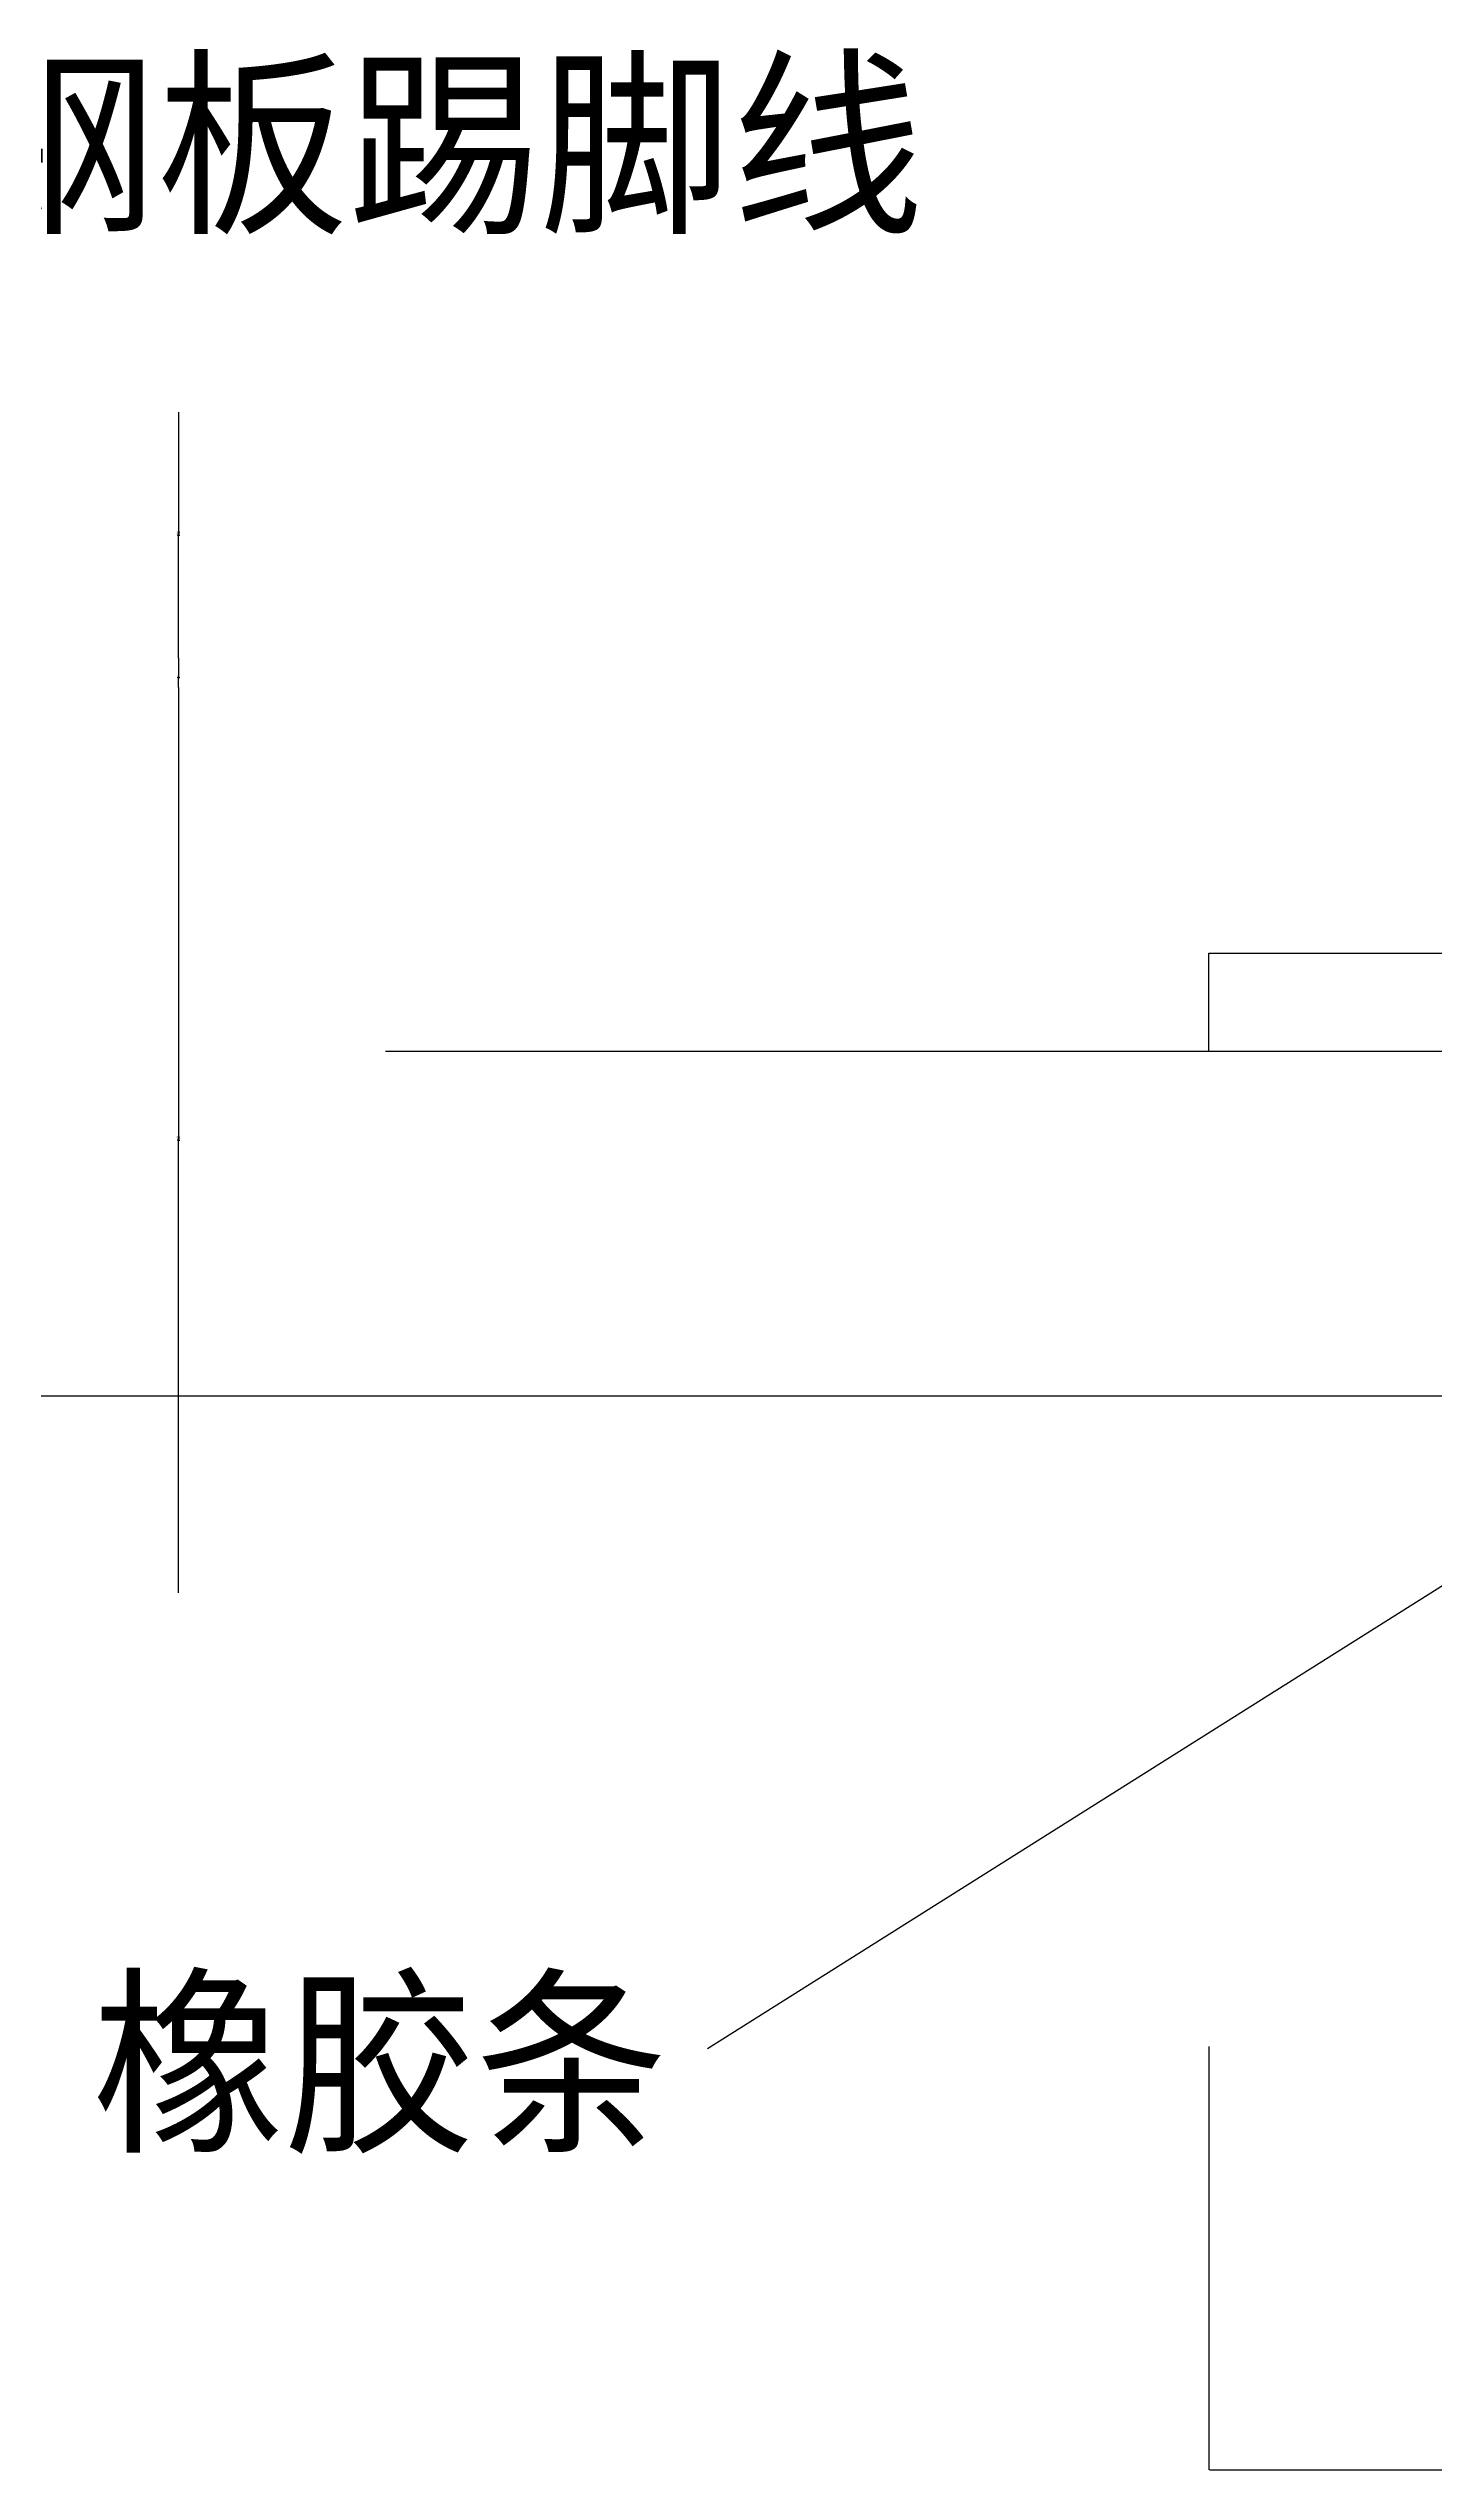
# Model space of a CAD drawing. Header units: metres. Extents: x -1 to 5294, y 0 to 7029.
# Drawn here: x 3816 to 4380, y 3569 to 4554 of the extents above; entities that cross this region are included whole.
import ezdxf

# ---------------------------------------------------------------- set-up
doc = ezdxf.new("R2010")
doc.units = ezdxf.units.M
for name, color, linetype in [('2', 2, 'Continuous'), ('3', 3, 'Continuous'), ('7', 7, 'Continuous'), ('DIM', 3, 'Continuous'), ('TEXT', 3, 'Continuous')]:
    doc.layers.add(name, color=color, linetype=linetype)
doc.dimstyles.get("Standard").update_dxf_attribs({"dimtxt": 2.5, "dimasz": 2.5, "dimexe": 1.25, "dimexo": 0.625, "dimtad": 1, "dimcen": 2.5, "dimazin": 3, "dimtfac": 1, "dimtmove": 0, "dimatfit": 3})

# ---------------------------------------------------------------- blocks, each defined once
blk = doc.blocks.new('*D3')
for p, q in [((3868.64, 4405.84), (3868.64, 4355.84)), ((3868.39, 4355.84), (3868.14, 4355.84)), ((3868.64, 4305.84), (3868.64, 4355.84)), ((3868.64, 4355.84), (3868.64, 4355.84)), ((3868.89, 4355.84), (3869.14, 4355.84))]:
    blk.add_line(p, q)
at = {"layer": 'Defpoints'}
for p in [(3868.64, 4405.84), (3868.64, 4355.84), (3868.64, 4305.84)]:
    blk.add_point(p, dxfattribs=at)
at = {"layer": 'DIM', "insert": (3868.64, 4356.965), "char_height": 1, "attachment_point": 5}
blk.add_mtext('25', dxfattribs=at)
blk = doc.blocks.new('*D4')
for p, q in [((3868.64, 4293.84), (3868.64, 4109.84)), ((3868.39, 4109.84), (3868.14, 4109.84)), ((3868.64, 3925.84), (3868.64, 4109.84)), ((3868.64, 4109.84), (3868.64, 4109.84)), ((3868.89, 4109.84), (3869.14, 4109.84))]:
    blk.add_line(p, q)
at = {"layer": 'Defpoints'}
for p in [(3868.64, 4293.84), (3868.64, 4109.84), (3868.64, 3925.84)]:
    blk.add_point(p, dxfattribs=at)
at = {"layer": 'DIM', "insert": (3868.64, 4110.965), "char_height": 1, "attachment_point": 5}
blk.add_mtext('92', dxfattribs=at)
blk = doc.blocks.new('*D52')
for p, q in [((4287.7, 3741.31), (4287.7, 3569.2)), ((5007.7, 3741.31), (5007.7, 3569.2)), ((4287.95, 3569.2), (4646.2, 3569.2)), ((4649.2, 3569.2), (5007.45, 3569.2))]:
    blk.add_line(p, q)
at = {"layer": 'Defpoints'}
for p in [(4287.7, 3741.31), (5007.7, 3741.31), (4287.7, 3569.2)]:
    blk.add_point(p, dxfattribs=at)
at = {"layer": 'DIM', "insert": (4647.7, 3569.2), "char_height": 1, "attachment_point": 5}
blk.add_mtext('180', dxfattribs=at)
blk = doc.blocks.new('*D63')
for p, q in [((3868.64, 4305.84), (3868.64, 4297.99)), ((3868.39, 4297.99), (3868.14, 4297.99)), ((3868.64, 4293.84), (3868.64, 4297.99)), ((3868.64, 4297.99), (3868.64, 4297.99)), ((3868.89, 4297.99), (3869.14, 4297.99))]:
    blk.add_line(p, q)
at = {"layer": 'Defpoints'}
for p in [(3868.64, 4305.84), (3868.64, 4297.99), (3868.64, 4293.84)]:
    blk.add_point(p, dxfattribs=at)
at = {"layer": 'DIM', "insert": (3868.64, 4299.115), "char_height": 1, "attachment_point": 5}
blk.add_mtext('3', dxfattribs=at)

msp = doc.modelspace()

# ---------------------------------------------------------------- linework, layer by layer
at = {"layer": '2'}
msp.add_line((3351.55, 4005.84), (5223.93, 4005.84), dxfattribs=at)
at = {"layer": '3'}
msp.add_lwpolyline([(4567.7, 4145.84), (4287.7, 4145.84), (4287.7, 4185.84), (4567.7, 4185.84)], close=True, dxfattribs=at)
at = {"layer": '7'}
msp.add_line((4287.7, 4145.84), (3952.91, 4145.84), dxfattribs=at)

# ---------------------------------------------------------------- texts
at = {"layer": 'TEXT'}
for s, p in [('2厚不锈钢板踢脚线', (3506.87, 4484.78)), ('橡胶条', (3833.54, 3704.61))]:
    msp.add_text(s, height=60, dxfattribs=at).set_placement(p)

# ---------------------------------------------------------------- dimensions: what is measured, and where the dimension line sits
at = {"layer": 'DIM'}
for base, p1, p2, text, picture, middle in [((3868.64, 4355.84), (3868.64, 4305.84), (3868.64, 4405.84), '25', '*D3', (3868.64, 4356.965)), ((3868.64, 4297.99), (3868.64, 4293.84), (3868.64, 4305.84), '3', '*D63', (3868.64, 4299.115)), ((3868.64, 4109.84), (3868.64, 3925.84), (3868.64, 4293.84), '92', '*D4', (3868.64, 4110.965)), ((4287.7, 3569.2), (4287.7, 3741.31), (5007.7, 3741.31), '180', '*D52', (4647.7, 3569.2))]:
    dim = msp.add_linear_dim(base=base, p1=p1, p2=p2, text=text, dimstyle='Standard', dxfattribs=at)
    dim.commit()
    dim.dimension.update_dxf_attribs({"geometry": picture, "text_midpoint": middle})

# ---------------------------------------------------------------- leaders
msp.add_leader([(4645.09, 4093.94), (4083.79, 3740.45)], dimstyle='Standard', dxfattribs=at)

doc.saveas('drawing.dxf')
